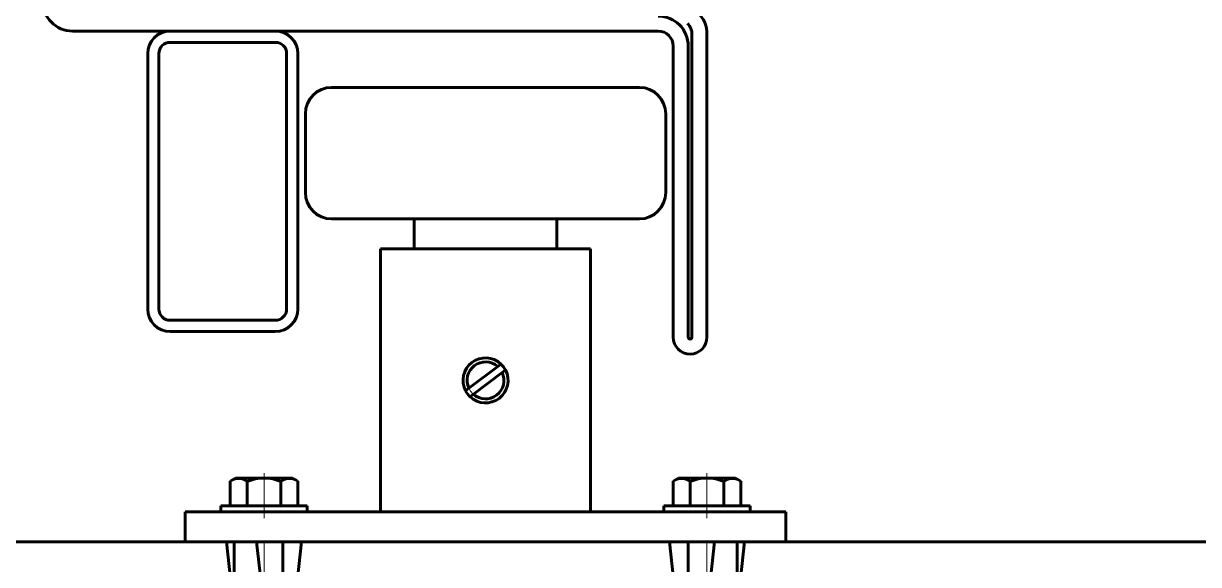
# Model space of a CAD drawing. Header units: millimetres. Extents: x 0 to 3360, y 0 to 297.
# Drawn here: x 1635.06 to 1640.27, y 107.24 to 109.64 of the extents above; entities that cross this region are included whole.
import ezdxf

# ---------------------------------------------------------------- set-up
doc = ezdxf.new("R2010")
doc.units = ezdxf.units.MM
for name, pattern in [('K5LT_AXLED', [19.5, 15, -1.5, 1.5, -1.5]), ('K5LT_BASIC', [0]), ('K5LT_THIN', [0])]:
    doc.linetypes.add(name, pattern=pattern)
doc.layers.add('Системный слой', color=7, linetype='Continuous')

# ---------------------------------------------------------------- blocks, each defined once
blk = doc.blocks.new('U111')
at = {"layer": 'Системный слой', "color": 30, "linetype": 'K5LT_AXLED', "lineweight": 18, "true_color": 0xff8000}
blk.add_line((1636.1251, 107.4465), (1636.1251, 107.6463), dxfattribs=at)
at = {"layer": 'Системный слой', "color": 5, "linetype": 'K5LT_BASIC', "lineweight": 60, "true_color": 0x0000ff}
for p, q in [((1635.9984, 107.624), (1635.9751, 107.6105)), ((1635.9751, 107.5006), (1635.9751, 107.6105)), ((1636.1251, 107.624), (1635.9984, 107.624)), ((1636.0501, 107.6082), (1636.0501, 107.5006)), ((1636.1251, 107.624), (1636.2518, 107.624)), ((1636.2001, 107.6082), (1636.2001, 107.5006)), ((1636.2518, 107.624), (1636.2751, 107.6105)), ((1636.2751, 107.5006), (1636.2751, 107.6105)), ((1635.9334, 107.474), (1635.9334, 107.5006)), ((1635.9334, 107.5006), (1636.1251, 107.5006)), ((1636.3168, 107.5006), (1636.1251, 107.5006)), ((1636.3168, 107.474), (1636.3168, 107.5006)), ((1636.0334, 107.474), (1635.9334, 107.474)), ((1636.0334, 107.474), (1636.1251, 107.474)), ((1636.2168, 107.474), (1636.1251, 107.474)), ((1636.2168, 107.474), (1636.3168, 107.474))]:
    blk.add_line(p, q, dxfattribs=at)
for centre, radius, start, end in [((1636.0117, 107.5647), 0.058, 48.5991, 117.6439), ((1636.1232, 107.4465), 0.1775, 89.397, 114.334), ((1636.127, 107.4465), 0.1775, 65.666, 90.603), ((1636.2385, 107.5647), 0.058, 62.3561, 131.4009)]:
    blk.add_arc(centre, radius, start, end, dxfattribs=at)
blk = doc.blocks.new('U112')
at = {"layer": 'Системный слой', "color": 5, "linetype": 'K5LT_BASIC', "lineweight": 60, "true_color": 0x0000ff}
for p, q in [((1636.1251, 107.3406), (1635.9584, 107.3406)), ((1635.9584, 107.3406), (1635.9918, 107.0406)), ((1635.9918, 106.3135), (1635.9918, 107.3406)), ((1636.0918, 107.3406), (1636.1251, 107.0406)), ((1636.1251, 107.3406), (1636.2918, 107.3406)), ((1636.2084, 107.3406), (1636.2084, 106.8895)), ((1636.2918, 107.3406), (1636.2584, 107.0406))]:
    blk.add_line(p, q, dxfattribs=at)
at = {"layer": 'Системный слой', "color": 30, "linetype": 'K5LT_AXLED', "lineweight": 18, "true_color": 0xff8000}
blk.add_line((1636.1251, 104.6295), (1636.1251, 107.3406), dxfattribs=at)
blk = doc.blocks.new('U147')
at = {"layer": 'Системный слой', "color": 5, "linetype": 'K5LT_BASIC', "lineweight": 60, "true_color": 0x0000ff}
for p, q in [((1638.0918, 107.3406), (1637.9251, 107.3406)), ((1637.9251, 107.3406), (1637.9584, 107.0406)), ((1638.0084, 107.3406), (1638.0084, 106.8895)), ((1638.0918, 107.3406), (1638.2584, 107.3406)), ((1638.1251, 107.3406), (1638.0918, 107.0406)), ((1638.2251, 106.3135), (1638.2251, 107.3406)), ((1638.2584, 107.3406), (1638.2251, 107.0406))]:
    blk.add_line(p, q, dxfattribs=at)
at = {"layer": 'Системный слой', "color": 30, "linetype": 'K5LT_AXLED', "lineweight": 18, "true_color": 0xff8000}
blk.add_line((1638.0918, 104.6295), (1638.0918, 107.3406), dxfattribs=at)
blk = doc.blocks.new('U182')
at = {"layer": 'Системный слой', "color": 30, "linetype": 'K5LT_AXLED', "lineweight": 18, "true_color": 0xff8000}
blk.add_line((1638.0918, 107.4465), (1638.0918, 107.6463), dxfattribs=at)
at = {"layer": 'Системный слой', "color": 5, "linetype": 'K5LT_BASIC', "lineweight": 60, "true_color": 0x0000ff}
for p, q in [((1637.9651, 107.624), (1637.9418, 107.6105)), ((1637.9418, 107.5006), (1637.9418, 107.6105)), ((1638.0918, 107.624), (1637.9651, 107.624)), ((1638.0168, 107.6082), (1638.0168, 107.5006)), ((1638.0918, 107.624), (1638.2184, 107.624)), ((1638.1668, 107.6082), (1638.1668, 107.5006)), ((1638.2184, 107.624), (1638.2418, 107.6105)), ((1638.2418, 107.5006), (1638.2418, 107.6105)), ((1637.9001, 107.474), (1637.9001, 107.5006)), ((1637.9001, 107.5006), (1638.0918, 107.5006)), ((1638.2834, 107.5006), (1638.0918, 107.5006)), ((1638.2834, 107.474), (1638.2834, 107.5006)), ((1638.0001, 107.474), (1637.9001, 107.474)), ((1638.0001, 107.474), (1638.0918, 107.474)), ((1638.1834, 107.474), (1638.0918, 107.474)), ((1638.1834, 107.474), (1638.2834, 107.474))]:
    blk.add_line(p, q, dxfattribs=at)
for centre, radius, start, end in [((1637.9784, 107.5647), 0.058, 48.5991, 117.6439), ((1638.0899, 107.4465), 0.1775, 89.397, 114.334), ((1638.0936, 107.4465), 0.1775, 65.666, 90.603), ((1638.2051, 107.5647), 0.058, 62.3561, 131.4009)]:
    blk.add_arc(centre, radius, start, end, dxfattribs=at)

msp = doc.modelspace()

# ---------------------------------------------------------------- hatches: boundary and pattern name
at = {"layer": 'Системный слой'}
h = msp.add_hatch(dxfattribs=at)
h.set_pattern_fill('Бетон', angle=45, style=0, pattern_type=0)
h.set_pattern_definition([(45, (0, 0), (-9.8995, 9.8995), [11, -5]), (45, (9.192, 9.192), (-9.8995, 9.8995), [1, -15]), (45, (0.707, 10.607), (-9.8995, 9.8995), [11, -5]), (45, (9.9, 19.799), (-9.8995, 9.8995), [1, -15])])
h.paths.add_polyline_path([(1617.52509, 90.67396), (1647.7279, 90.67396), (1647.7279, 107.34063), (1617.52509, 107.31429)])

# ---------------------------------------------------------------- linework, layer by layer
at = {"layer": 'Системный слой', "color": 5, "linetype": 'K5LT_BASIC', "lineweight": 60, "true_color": 0x0000ff}
for p, q in [((1635.27507, 109.60729), (1637.87507, 109.60729)), ((1636.17507, 109.60729), (1635.70841, 109.60729)), ((1638.02507, 108.24896), (1638.02507, 109.59373)), ((1638.09174, 108.24896), (1638.09174, 109.59373)), ((1635.70841, 109.55729), (1636.17507, 109.55729)), ((1637.94174, 109.54063), (1637.94174, 108.24896)), ((1638.00841, 108.24896), (1638.00841, 109.54063)), ((1635.60841, 109.50729), (1635.60841, 108.37396)), ((1635.65841, 108.37396), (1635.65841, 109.50729)), ((1636.22507, 109.50729), (1636.22507, 108.37396)), ((1636.27507, 108.37396), (1636.27507, 109.50729)), ((1636.42509, 109.35729), (1637.79175, 109.35729)), ((1636.30842, 108.89063), (1636.30842, 109.24063)), ((1637.90842, 108.89063), (1637.90842, 109.24063)), ((1636.42509, 108.77396), (1637.79175, 108.77396)), ((1636.79175, 108.77396), (1636.79175, 108.64063)), ((1637.42509, 108.77396), (1637.42509, 108.64063)), ((1636.64175, 108.64063), (1637.57509, 108.64063)), ((1636.64175, 107.47396), (1636.64175, 108.64063)), ((1637.57509, 107.47396), (1637.57509, 108.64063)), ((1636.17507, 108.32396), (1635.70841, 108.32396)), ((1635.70841, 108.27396), (1636.17507, 108.27396)), ((1637.1624, 108.11897), (1637.03435, 108.02221)), ((1637.1624, 108.11897), (1637.17704, 108.13003)), ((1637.05445, 107.99562), (1637.18249, 108.09237)), ((1637.18249, 108.09237), (1637.19714, 108.10344)), ((1637.03435, 108.02221), (1637.0197, 108.01115)), ((1637.05445, 107.99562), (1637.0398, 107.98455)), ((1635.77509, 107.34063), (1635.77509, 107.47396)), ((1635.77509, 107.47396), (1638.44175, 107.47396)), ((1638.44175, 107.34063), (1638.44175, 107.47396)), ((1647.7279, 107.34063), (1617.52509, 107.34063))]:
    msp.add_line(p, q, dxfattribs=at)
for centre, radius, start, end in [((1635.27507, 109.74063), 0.13333, 180, 270), ((1637.87507, 109.54063), 0.13333, 0, 90), ((1637.95841, 109.59373), 0.13333, 0, 45), ((1637.95841, 109.59373), 0.06667, 0, 45), ((1635.70841, 109.50729), 0.1, 90, 180), ((1636.17507, 109.50729), 0.1, 0, 90), ((1637.87507, 109.54063), 0.06667, 0, 90), ((1635.70841, 109.50729), 0.05, 90, 180), ((1636.17507, 109.50729), 0.05, 0, 90), ((1636.42509, 109.24063), 0.11667, 90, 180), ((1637.79175, 109.24063), 0.11667, 0, 90), ((1636.42509, 108.89063), 0.11667, 180, 270), ((1637.79175, 108.89063), 0.11667, 270, 0), ((1635.70841, 108.37396), 0.1, 180, 270), ((1635.70841, 108.37396), 0.05, 180, 270), ((1636.17507, 108.37396), 0.1, 270, 0), ((1636.17507, 108.37396), 0.05, 270, 0), ((1638.01674, 108.24896), 0.075, 180, 0), ((1638.01674, 108.24896), 0.00833, 180, 0), ((1637.10842, 108.05729), 0.1, 46.67011, 207.48197), ((1637.10842, 108.05729), 0.08196, 48.80935, 205.34272), ((1637.10842, 108.05729), 0.1, 27.48197, 46.67011), ((1637.10842, 108.05729), 0.08196, 228.80935, 25.34272), ((1637.10842, 108.05729), 0.1, 307.07604, 27.48197), ((1637.10842, 108.05729), 0.1, 207.48197, 226.67011), ((1637.10842, 108.05729), 0.1, 226.67011, 307.07604)]:
    msp.add_arc(centre, radius, start, end, dxfattribs=at)
at = {"layer": 'Системный слой', "color": 7, "linetype": 'K5LT_THIN', "lineweight": 18}
msp.add_arc((1637.10842, 108.05729), 0.08196, 70, 340, dxfattribs=at)

# ---------------------------------------------------------------- block references
at = {"layer": 'Системный слой'}
for name in ['U111', 'U182', 'U112', 'U147']:
    msp.add_blockref(name, (0, 0), dxfattribs=at)

doc.saveas('drawing.dxf')
